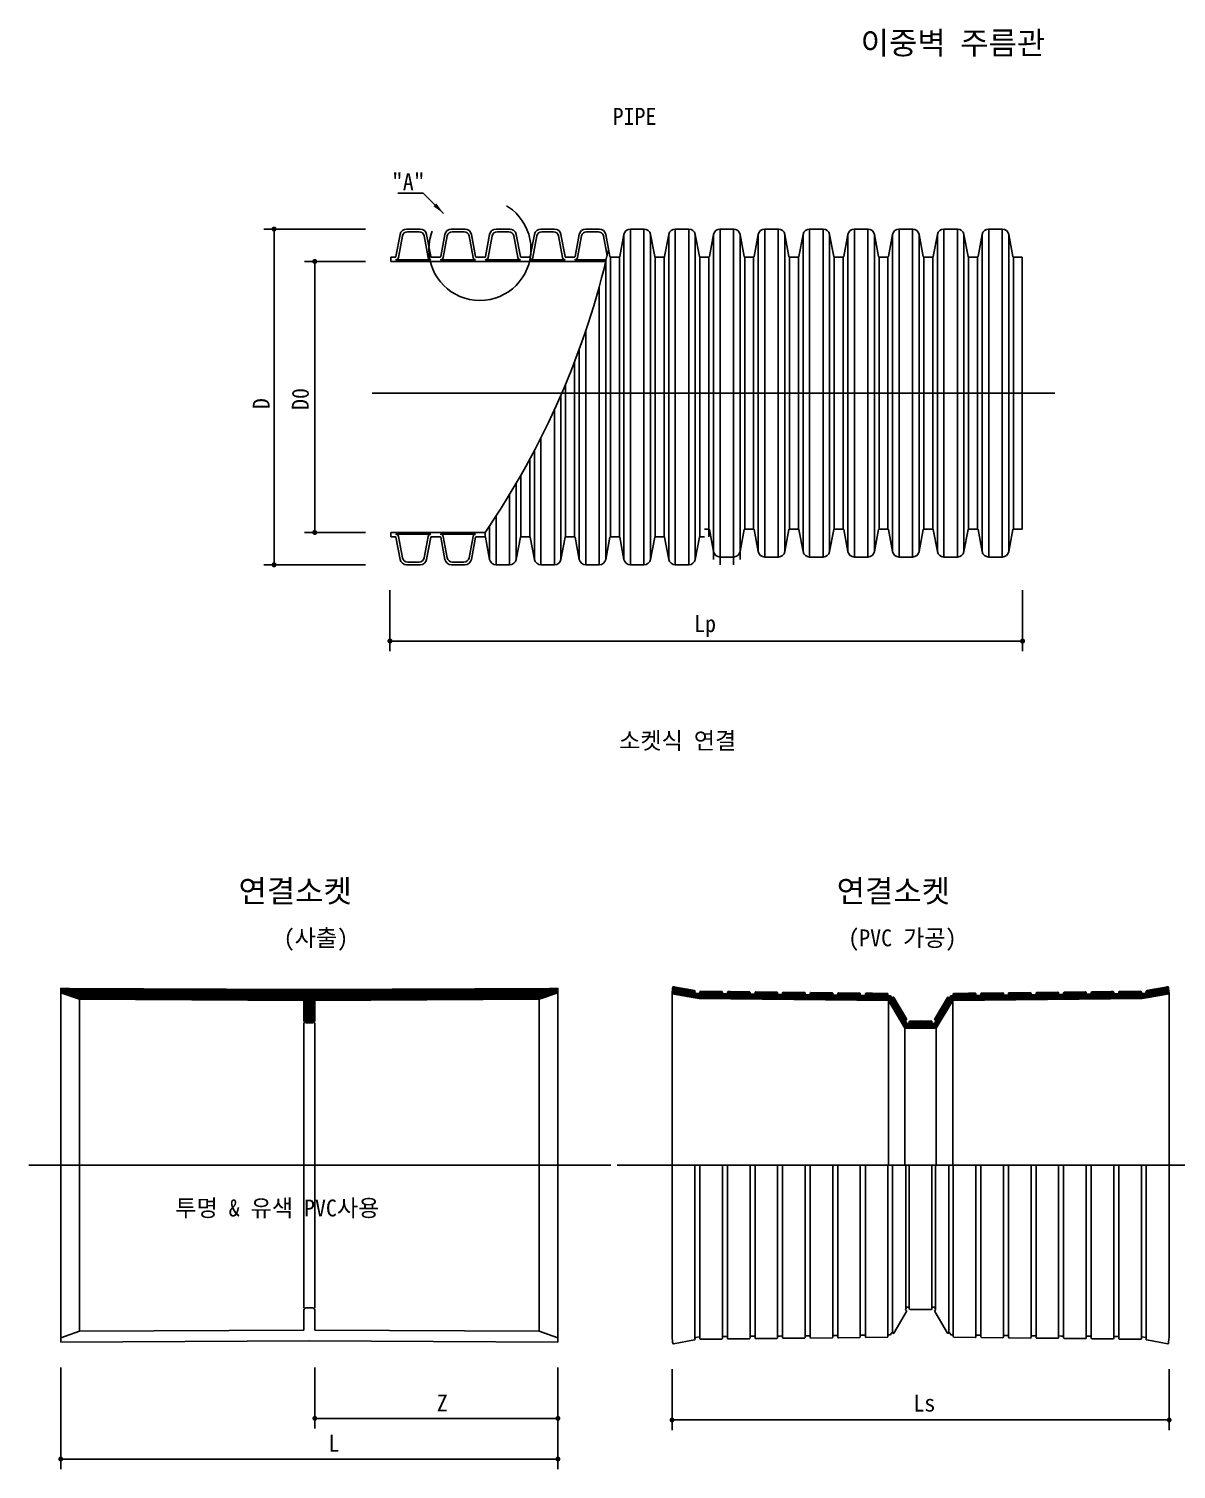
# Model space of a CAD drawing. Header units: inches. Extents: x 14 to 835, y 6 to 110.
# Drawn here: x 523.1 to 563.8, y 56.7 to 107.7 of the extents above; entities that cross this region are included whole.
import ezdxf
from ezdxf.enums import TextEntityAlignment as Align

# ---------------------------------------------------------------- set-up
doc = ezdxf.new("R2010")
doc.units = ezdxf.units.IN
doc.header["$MEASUREMENT"] = 0
doc.linetypes.add('CENTER', pattern=[50.8, 31.75, -6.35, 6.35, -6.35])
doc.linetypes.add('HIDDEN', pattern=[9.525, 6.35, -3.175])
for name, color, linetype in [('ARHT', 8, 'Continuous'), ('COCN', 1, 'Continuous'), ('CODN', 1, 'Continuous'), ('COMM', 7, 'Continuous'), ('TEXT', 3, 'Continuous')]:
    doc.layers.add(name, color=color, linetype=linetype)
doc.styles.add('돋움', font='DotumChe.TTF')

# ---------------------------------------------------------------- blocks, each defined once
blk = doc.blocks.new('*X16')
at = {"color": 0, "linetype": 'Continuous'}
for p, q in [((517.19, 643.2), (524.86, 643.2)), ((517.22, 643.4), (524.56, 643.4)), ((517.25, 643.6), (524.58, 643.6)), ((517.28, 643.8), (524.55, 643.8)), ((517.31, 644), (523.54, 644)), ((517.33, 644.2), (522.14, 644.2)), ((517.36, 644.4), (520.74, 644.4)), ((517.39, 644.6), (519.34, 644.6)), ((517.47, 644.8), (517.93, 644.8)), ((517.71, 643), (542.32, 643)), ((519.11, 642.8), (560.12, 642.8)), ((520.51, 642.6), (586.68, 642.6)), ((521.91, 642.4), (587.52, 642.4)), ((523.31, 642.2), (587.67, 642.2)), ((524.75, 642), (587.85, 642)), ((526.12, 643.2), (533.39, 643.2)), ((526.13, 643.4), (533.39, 643.4)), ((526.17, 643.6), (533.28, 643.6)), ((534.19, 641.8), (588.72, 641.8)), ((535, 643.2), (542.26, 643.2)), ((535.01, 643.4), (542.25, 643.4)), ((535.16, 643.6), (535.85, 643.6)), ((543.83, 643), (551.14, 643)), ((543.87, 643.2), (551.13, 643.2)), ((543.89, 643.4), (551.08, 643.4)), ((552.74, 643.2), (560, 643.2)), ((552.74, 643), (560, 643)), ((552.81, 643.4), (558.77, 643.4)), ((557.11, 641.6), (588.87, 641.6)), ((561.51, 642.8), (568.9, 642.8)), ((561.61, 643), (568.87, 643)), ((561.62, 643.2), (568.85, 643.2)), ((570.46, 642.8), (577.74, 642.8)), ((570.48, 643), (577.74, 643)), ((570.52, 643.2), (577.66, 643.2)), ((579.35, 642.8), (586.61, 642.8)), ((579.36, 643), (586.61, 643)), ((579.47, 643.2), (581.69, 643.2)), ((580.03, 641.4), (589.02, 641.4)), ((588.03, 642), (588.57, 642)), ((605.24, 641.4), (614.22, 641.4)), ((605.39, 641.6), (637.14, 641.6)), ((605.53, 641.8), (660.06, 641.8)), ((605.68, 642), (606.22, 642)), ((606.41, 642), (669.51, 642)), ((606.58, 642.2), (670.94, 642.2)), ((606.73, 642.4), (672.35, 642.4)), ((607.57, 642.6), (673.75, 642.6)), ((607.64, 642.8), (614.9, 642.8)), ((607.65, 643), (614.9, 643)), ((612.57, 643.2), (614.78, 643.2)), ((616.51, 643), (623.77, 643)), ((616.51, 642.8), (623.8, 642.8)), ((616.6, 643.2), (623.74, 643.2)), ((625.35, 642.8), (632.74, 642.8)), ((625.38, 643), (632.64, 643)), ((625.4, 643.2), (632.64, 643.2)), ((634.13, 642.8), (675.15, 642.8)), ((634.25, 643.2), (641.51, 643.2)), ((634.25, 643), (641.52, 643)), ((635.48, 643.4), (641.44, 643.4)), ((643.11, 643), (650.43, 643)), ((643.12, 643.2), (650.38, 643.2)), ((643.17, 643.4), (650.37, 643.4)), ((651.94, 643), (676.55, 643)), ((651.99, 643.2), (659.25, 643.2)), ((652, 643.4), (659.25, 643.4)), ((658.4, 643.6), (659.09, 643.6)), ((660.86, 643.4), (668.12, 643.4)), ((660.86, 643.2), (668.14, 643.2)), ((660.97, 643.6), (668.08, 643.6)), ((669.39, 643.2), (677.06, 643.2)), ((669.67, 643.6), (677.01, 643.6)), ((669.7, 643.4), (677.03, 643.4)), ((669.71, 643.8), (676.98, 643.8)), ((670.71, 644), (676.95, 644)), ((672.12, 644.2), (676.92, 644.2)), ((673.52, 644.4), (676.89, 644.4)), ((674.92, 644.6), (676.86, 644.6)), ((676.32, 644.8), (676.78, 644.8)), ((586.91, 641.2), (589.16, 641.2)), ((587.05, 641), (589.31, 641)), ((587.2, 640.8), (589.46, 640.8)), ((587.35, 640.6), (589.61, 640.6)), ((587.5, 640.4), (589.76, 640.4)), ((587.65, 640.2), (589.91, 640.2)), ((587.8, 640), (590.05, 640)), ((587.94, 639.8), (590.2, 639.8)), ((588.09, 639.6), (590.35, 639.6)), ((588.24, 639.4), (590.5, 639.4)), ((588.39, 639.2), (590.65, 639.2)), ((588.54, 639), (590.79, 639)), ((588.68, 638.8), (590.94, 638.8)), ((588.83, 638.6), (591.09, 638.6)), ((588.98, 638.4), (591.24, 638.4)), ((589.13, 638.2), (591.39, 638.2)), ((589.28, 638), (591.53, 638)), ((589.42, 637.8), (591.68, 637.8)), ((602.57, 637.8), (604.83, 637.8)), ((602.72, 638), (604.98, 638)), ((602.87, 638.2), (605.13, 638.2)), ((603.02, 638.4), (605.27, 638.4)), ((603.16, 638.6), (605.42, 638.6)), ((603.31, 638.8), (605.57, 638.8)), ((603.46, 639), (605.72, 639)), ((603.61, 639.2), (605.87, 639.2)), ((603.76, 639.4), (606.01, 639.4)), ((603.9, 639.6), (606.16, 639.6)), ((604.05, 639.8), (606.31, 639.8)), ((604.2, 640), (606.46, 640)), ((604.35, 640.2), (606.61, 640.2)), ((604.5, 640.4), (606.76, 640.4)), ((604.65, 640.6), (606.9, 640.6)), ((604.79, 640.8), (607.05, 640.8)), ((604.94, 641), (607.2, 641)), ((605.09, 641.2), (607.35, 641.2)), ((589.57, 637.6), (591.83, 637.6)), ((589.72, 637.4), (591.98, 637.4)), ((589.87, 637.2), (592.13, 637.2)), ((590.02, 637), (592.28, 637)), ((590.17, 636.8), (592.42, 636.8)), ((590.31, 636.6), (592.57, 636.6)), ((590.46, 636.4), (592.61, 636.4)), ((590.61, 636.2), (592.4, 636.2)), ((590.76, 636), (592.3, 636)), ((590.91, 635.8), (592.41, 635.8)), ((591.05, 635.6), (592.56, 635.6)), ((591.2, 635.4), (603.05, 635.4)), ((591.35, 635.2), (602.9, 635.2)), ((591.5, 635), (602.76, 635)), ((591.65, 634.8), (602.61, 634.8)), ((591.79, 634.6), (602.46, 634.6)), ((591.94, 634.4), (602.31, 634.4)), ((593.5, 635.8), (600.75, 635.8)), ((593.5, 635.6), (600.76, 635.6)), ((593.6, 636), (600.65, 636)), ((601.65, 636.4), (603.79, 636.4)), ((601.68, 636.6), (603.94, 636.6)), ((601.69, 635.6), (603.2, 635.6)), ((601.83, 636.8), (604.09, 636.8)), ((601.84, 635.8), (603.35, 635.8)), ((601.86, 636.2), (603.64, 636.2)), ((601.96, 636), (603.5, 636)), ((601.98, 637), (604.24, 637)), ((602.13, 637.2), (604.39, 637.2)), ((602.28, 637.4), (604.53, 637.4)), ((602.42, 637.6), (604.68, 637.6))]:
    blk.add_line(p, q, dxfattribs=at)

msp = doc.modelspace()

# ---------------------------------------------------------------- hatches: boundary and pattern name
at = {"layer": 'ARHT', "linetype": 'Continuous'}
h = msp.add_hatch(dxfattribs=at)
h.set_pattern_fill('ANSI31', color=256, scale=0.270261, angle=315, style=0)
h.set_pattern_definition([(0, (353.22921, 64.983775), (9e-18, 0.033782672), [])])
edge = h.paths.add_edge_path()
edge.add_arc((533.165, 72.603), 0.0811, 270, 360)
edge.add_line((533.246, 72.603), (533.246, 73.308))
edge.add_line((533.246, 73.308), (541.192, 73.35))
edge.add_line((541.192, 73.35), (541.859, 73.585))
edge.add_line((541.859, 73.585), (541.859, 73.735))
edge.add_line((541.859, 73.735), (533.051, 73.693))
edge.add_line((533.051, 73.693), (524.244, 73.735))
edge.add_line((524.244, 73.735), (524.244, 73.585))
edge.add_line((524.244, 73.585), (524.91, 73.35))
edge.add_line((524.91, 73.35), (532.856, 73.308))
edge.add_line((532.856, 73.308), (532.856, 72.603))
edge.add_arc((532.937, 72.603), 0.0811, 180, 270)
edge.add_line((532.937, 72.522), (533.165, 72.522))

# ---------------------------------------------------------------- linework, layer by layer
for p, q in [((544.43, 100.646), (544.43, 88.749)), ((544.907, 100.646), (544.907, 88.749)), ((546.017, 100.646), (546.017, 88.749)), ((546.493, 100.646), (546.493, 88.749)), ((547.603, 100.646), (547.603, 88.749)), ((548.08, 100.646), (548.08, 88.749)), ((549.189, 100.646), (549.189, 89.023)), ((549.666, 100.646), (549.666, 89.023)), ((550.776, 100.646), (550.776, 89.023)), ((551.252, 100.646), (551.252, 89.023)), ((552.362, 100.646), (552.362, 89.023)), ((552.839, 100.646), (552.839, 89.023)), ((553.948, 100.646), (553.948, 89.023)), ((554.425, 100.646), (554.425, 89.023)), ((555.534, 100.646), (555.534, 89.023)), ((556.011, 100.646), (556.011, 89.023)), ((557.121, 100.646), (557.121, 89.023)), ((557.597, 100.646), (557.597, 89.023)), ((543.321, 98.604), (543.321, 88.749)), ((542.844, 97.045), (542.844, 88.749)), ((541.735, 94.241), (541.735, 88.749)), ((541.258, 93.249), (541.258, 88.749)), ((540.148, 91.247), (540.148, 88.749)), ((539.672, 90.489), (539.672, 88.749))]:
    msp.add_line(p, q, dxfattribs=at)
at = {"layer": 'COCN', "linetype": 'CENTER', "ltscale": 10}
for p, q in [((559.466, 94.835), (535.273, 94.835)), ((543.737, 67.469), (523.113, 67.469)), ((564.583, 67.469), (543.959, 67.469))]:
    msp.add_line(p, q, dxfattribs=at)
at = {"layer": 'COCN', "linetype": 'HIDDEN'}
msp.add_circle((539.093, 99.926), 1.811, dxfattribs=at)
at = {"layer": 'CODN', "linetype": 'Continuous'}
for p, q in [((537.087, 101.914), (536.189, 101.914)), ((537.807, 101.2), (537.087, 101.914)), ((535.043, 100.646), (531.44, 100.646)), ((531.8, 94.698), (531.8, 100.646)), ((535.043, 99.5), (532.881, 99.5)), ((533.242, 89.895), (533.242, 99.455)), ((531.8, 94.698), (531.8, 88.749)), ((535.043, 89.895), (532.881, 89.895)), ((535.944, 89.895), (535.944, 89.74)), ((535.043, 88.749), (531.44, 88.749)), ((535.908, 87.848), (535.908, 85.686)), ((558.32, 87.848), (558.32, 85.686)), ((535.908, 86.046), (558.32, 86.046)), ((524.244, 56.698), (524.244, 60.302)), ((533.246, 58.14), (533.246, 60.302)), ((541.859, 56.698), (541.859, 60.302)), ((545.9, 60.244), (545.9, 58.081)), ((563.515, 60.244), (563.515, 58.081)), ((541.859, 58.5), (533.246, 58.5)), ((545.9, 58.442), (563.515, 58.442)), ((541.859, 57.059), (524.244, 57.059))]:
    msp.add_line(p, q, dxfattribs=at)
for points, const_width in [([(531.755, 100.646, 1), (531.845, 100.646, 1)], 0.0901), ([(533.197, 99.5, 1), (533.287, 99.5, 1)], 0.0901), ([(533.197, 89.895, 1), (533.287, 89.895, 1)], 0.0901), ([(531.755, 88.749, 1), (531.845, 88.749, 1)], 0.0901), ([(535.863, 86.046, 1), (535.954, 86.046, 1)], 0.0901), ([(558.275, 86.046, 1), (558.365, 86.046, 1)], 0.0901), ([(533.203, 58.5, 1), (533.29, 58.5, 1)], 0.0864), ([(541.815, 58.5, 1), (541.902, 58.5, 1)], 0.0864), ([(545.857, 58.442, 1), (545.943, 58.442, 1)], 0.0864), ([(563.472, 58.442, 1), (563.558, 58.442, 1)], 0.0864), ([(524.2, 57.059, 1), (524.287, 57.059, 1)], 0.0864), ([(541.815, 57.059, 1), (541.902, 57.059, 1)], 0.0864)]:
    msp.add_lwpolyline(points, format="xyb", close=True, dxfattribs=dict(at, const_width=const_width))
msp.add_solid([(537.55, 101.556), (537.449, 101.453), (537.807, 101.2)], dxfattribs=at)
at = {"layer": 'COMM', "linetype": 'Continuous'}
for p, q in [((544.199, 100.454), (544.199, 88.941)), ((545.139, 100.454), (545.139, 88.941)), ((545.785, 100.454), (545.785, 88.941)), ((546.725, 100.454), (546.725, 88.941)), ((547.372, 100.454), (547.372, 88.941)), ((548.311, 100.454), (548.311, 88.941)), ((548.958, 100.454), (548.958, 89.215)), ((549.897, 100.454), (549.897, 89.215)), ((550.544, 100.454), (550.544, 89.215)), ((551.484, 100.454), (551.484, 89.215)), ((552.13, 100.454), (552.13, 89.215)), ((553.07, 100.454), (553.07, 89.215)), ((553.717, 100.454), (553.717, 89.215)), ((554.656, 100.454), (554.656, 89.215)), ((555.303, 100.454), (555.303, 89.215)), ((556.243, 100.454), (556.243, 89.215)), ((556.889, 100.454), (556.889, 89.215)), ((557.829, 100.454), (557.829, 89.215)), ((535.944, 99.655), (535.944, 99.5)), ((543.718, 99.655), (543.718, 89.74)), ((543.718, 99.655), (543.718, 89.74)), ((544.034, 99.655), (544.034, 89.74)), ((545.304, 99.655), (545.304, 89.74)), ((545.62, 99.655), (545.62, 89.74)), ((546.89, 99.655), (546.89, 89.74)), ((547.206, 99.655), (547.206, 89.74)), ((548.476, 99.655), (548.476, 90.014)), ((548.793, 99.655), (548.793, 90.014)), ((550.063, 99.655), (550.063, 90.014)), ((550.379, 99.655), (550.379, 90.014)), ((551.649, 99.655), (551.649, 90.014)), ((551.965, 99.655), (551.965, 90.014)), ((553.235, 99.655), (553.235, 90.014)), ((553.551, 99.655), (553.551, 90.014)), ((554.822, 99.655), (554.822, 90.014)), ((555.138, 99.655), (555.138, 90.014)), ((556.408, 99.655), (556.408, 90.014)), ((556.724, 99.655), (556.724, 90.014)), ((557.994, 99.655), (557.994, 90.014)), ((558.31, 99.655), (558.31, 90.014)), ((535.944, 99.5), (537.53, 99.5)), ((537.53, 99.5), (539.117, 99.5)), ((539.117, 99.5), (540.703, 99.5)), ((540.703, 99.5), (542.289, 99.5)), ((542.289, 99.5), (543.552, 99.5)), ((543.552, 99.5), (543.552, 88.941)), ((542.613, 96.384), (542.613, 88.941)), ((542.447, 95.941), (542.447, 89.74)), ((542.131, 95.149), (542.131, 89.74)), ((541.966, 94.76), (541.966, 88.941)), ((540.861, 92.489), (540.861, 89.74)), ((541.026, 92.799), (541.026, 88.941)), ((540.545, 91.921), (540.545, 89.74)), ((540.38, 91.635), (540.38, 88.941)), ((535.944, 89.895), (537.53, 89.895)), ((537.53, 89.895), (539.275, 89.895)), ((539.275, 89.895), (539.275, 89.74)), ((539.44, 90.139), (539.44, 88.941)), ((545.922, 73.742), (545.9, 73.55)), ((545.9, 67.469), (545.9, 73.55)), ((545.9, 73.55), (546.714, 73.405)), ((545.925, 73.77), (545.922, 73.742)), ((546.698, 73.66), (545.95, 73.793)), ((546.713, 73.601), (546.717, 73.629)), ((546.798, 73.558), (546.732, 73.57)), ((546.865, 73.551), (546.798, 73.558)), ((546.887, 73.606), (546.887, 73.578)), ((547.665, 73.625), (546.91, 73.633)), ((547.687, 73.569), (547.687, 73.597)), ((547.775, 73.541), (547.709, 73.541)), ((547.842, 73.54), (547.775, 73.541)), ((547.864, 73.595), (547.864, 73.568)), ((548.642, 73.615), (547.887, 73.623)), ((548.664, 73.559), (548.664, 73.587)), ((548.752, 73.53), (548.686, 73.531)), ((548.819, 73.529), (548.752, 73.53)), ((548.841, 73.585), (548.841, 73.557)), ((549.619, 73.604), (548.864, 73.612)), ((549.641, 73.548), (549.641, 73.576)), ((549.729, 73.519), (549.663, 73.52)), ((549.796, 73.519), (549.729, 73.519)), ((549.819, 73.574), (549.818, 73.546)), ((550.596, 73.593), (549.841, 73.602)), ((550.618, 73.538), (550.618, 73.565)), ((550.707, 73.509), (550.64, 73.51)), ((550.773, 73.508), (550.707, 73.509)), ((550.796, 73.563), (550.796, 73.536)), ((551.573, 73.583), (550.818, 73.591)), ((551.595, 73.527), (551.595, 73.555)), ((551.773, 73.553), (551.773, 73.525)), ((552.55, 73.572), (551.795, 73.58)), ((552.572, 73.516), (552.572, 73.544)), ((552.75, 73.542), (552.75, 73.514)), ((553.527, 73.561), (552.772, 73.57)), ((553.549, 73.506), (553.549, 73.533)), ((555.866, 73.533), (555.866, 73.506)), ((556.643, 73.57), (555.888, 73.561)), ((556.666, 73.514), (556.665, 73.542)), ((556.843, 73.544), (556.843, 73.516)), ((557.62, 73.58), (556.865, 73.572)), ((557.643, 73.525), (557.642, 73.553)), ((557.82, 73.555), (557.82, 73.527)), ((558.597, 73.591), (557.842, 73.583)), ((558.62, 73.536), (558.62, 73.563)), ((558.709, 73.509), (558.642, 73.508)), ((558.775, 73.51), (558.709, 73.509)), ((558.797, 73.565), (558.797, 73.538)), ((559.574, 73.602), (558.819, 73.593)), ((559.597, 73.546), (559.597, 73.574)), ((559.686, 73.519), (559.619, 73.519)), ((559.753, 73.52), (559.686, 73.519)), ((559.774, 73.576), (559.775, 73.548)), ((560.551, 73.612), (559.796, 73.604)), ((560.574, 73.557), (560.574, 73.585)), ((560.663, 73.53), (560.596, 73.529)), ((560.73, 73.531), (560.663, 73.53)), ((560.751, 73.587), (560.752, 73.559)), ((561.529, 73.623), (560.773, 73.615)), ((561.551, 73.568), (561.551, 73.595)), ((561.64, 73.541), (561.574, 73.54)), ((561.707, 73.541), (561.64, 73.541)), ((561.729, 73.597), (561.729, 73.569)), ((562.506, 73.633), (561.751, 73.625)), ((562.528, 73.578), (562.528, 73.606)), ((562.617, 73.558), (562.551, 73.551)), ((562.683, 73.57), (562.617, 73.558)), ((562.699, 73.629), (562.702, 73.601)), ((562.702, 73.405), (563.515, 73.55)), ((563.465, 73.793), (562.718, 73.66)), ((563.493, 73.742), (563.49, 73.77)), ((563.515, 73.55), (563.493, 73.742)), ((563.515, 67.469), (563.515, 73.55)), ((546.714, 73.405), (546.857, 73.384)), ((546.857, 73.384), (553.57, 73.311)), ((551.684, 73.498), (551.617, 73.499)), ((551.75, 73.497), (551.684, 73.498)), ((552.661, 73.487), (552.594, 73.488)), ((552.727, 73.487), (552.661, 73.487)), ((553.57, 73.311), (553.57, 67.469)), ((553.57, 73.311), (554.153, 72.328)), ((553.638, 73.477), (553.571, 73.478)), ((553.678, 73.41), (553.638, 73.477)), ((553.726, 73.421), (553.709, 73.404)), ((554.207, 72.656), (553.757, 73.415)), ((555.658, 73.415), (555.208, 72.656)), ((555.263, 72.328), (555.845, 73.311)), ((555.707, 73.404), (555.689, 73.421)), ((555.777, 73.477), (555.738, 73.41)), ((555.844, 73.478), (555.777, 73.477)), ((555.845, 73.311), (562.558, 73.384)), ((555.845, 73.311), (555.845, 67.469)), ((556.755, 73.487), (556.688, 73.487)), ((556.821, 73.488), (556.755, 73.487)), ((557.732, 73.498), (557.665, 73.497)), ((557.798, 73.499), (557.732, 73.498)), ((562.558, 73.384), (562.702, 73.405)), ((554.219, 72.495), (554.18, 72.562)), ((554.184, 72.601), (554.202, 72.618)), ((554.286, 72.496), (554.219, 72.495)), ((554.308, 72.551), (554.308, 72.524)), ((554.708, 72.582), (554.33, 72.579)), ((555.085, 72.579), (554.708, 72.582)), ((555.107, 72.524), (555.107, 72.551)), ((555.196, 72.495), (555.129, 72.496)), ((555.236, 72.562), (555.196, 72.495)), ((555.213, 72.618), (555.231, 72.601)), ((554.153, 72.328), (554.708, 72.332)), ((554.153, 72.328), (554.153, 67.469)), ((554.707, 72.332), (555.263, 72.328)), ((555.263, 72.328), (555.263, 67.469)), ((545.9, 61.388), (545.9, 67.469)), ((546.713, 61.337), (546.713, 67.469)), ((546.887, 61.359), (546.887, 67.469)), ((547.687, 61.366), (547.687, 67.469)), ((547.864, 61.37), (547.864, 67.469)), ((548.664, 61.377), (548.664, 67.469)), ((548.841, 61.381), (548.841, 67.469)), ((549.641, 61.388), (549.641, 67.469)), ((549.818, 61.391), (549.818, 67.469)), ((550.618, 61.398), (550.618, 67.469)), ((550.796, 61.402), (550.796, 67.469)), ((551.595, 61.409), (551.595, 67.469)), ((551.773, 61.413), (551.773, 67.469)), ((552.572, 61.42), (552.572, 67.469)), ((552.75, 61.423), (552.75, 67.469)), ((553.549, 61.432), (553.549, 67.469)), ((553.709, 61.534), (553.709, 67.469)), ((554.18, 62.376), (554.18, 67.469)), ((554.308, 62.414), (554.308, 67.442)), ((555.107, 62.414), (555.107, 67.47)), ((555.236, 62.376), (555.236, 67.469)), ((555.707, 61.534), (555.707, 67.469)), ((555.866, 61.432), (555.866, 67.469)), ((556.667, 61.423), (556.667, 67.469)), ((556.845, 61.42), (556.845, 67.469)), ((557.644, 61.413), (557.644, 67.469)), ((557.822, 61.409), (557.822, 67.469)), ((558.621, 61.402), (558.621, 67.469)), ((558.799, 61.398), (558.799, 67.469)), ((559.598, 61.391), (559.598, 67.469)), ((559.776, 61.388), (559.776, 67.469)), ((560.575, 61.381), (560.575, 67.469)), ((560.753, 61.377), (560.753, 67.469)), ((561.553, 61.37), (561.553, 67.469)), ((561.73, 61.366), (561.73, 67.469)), ((562.53, 61.359), (562.53, 67.469)), ((562.703, 61.337), (562.703, 67.469)), ((563.515, 61.388), (563.515, 67.469)), ((554.207, 62.281), (553.757, 61.523)), ((554.219, 62.442), (554.18, 62.376)), ((554.184, 62.337), (554.202, 62.32)), ((554.286, 62.442), (554.219, 62.442)), ((554.308, 62.386), (554.308, 62.414)), ((554.708, 62.356), (554.33, 62.358)), ((555.085, 62.358), (554.708, 62.356)), ((555.107, 62.414), (555.107, 62.386)), ((555.196, 62.442), (555.129, 62.442)), ((555.236, 62.376), (555.196, 62.442)), ((555.658, 61.523), (555.208, 62.281)), ((555.213, 62.32), (555.231, 62.337)), ((545.922, 61.195), (545.9, 61.388)), ((546.698, 61.278), (545.95, 61.144)), ((546.713, 61.337), (546.717, 61.309)), ((546.798, 61.38), (546.732, 61.368)), ((546.865, 61.387), (546.798, 61.38)), ((546.887, 61.332), (546.887, 61.359)), ((547.665, 61.312), (546.91, 61.304)), ((547.687, 61.368), (547.687, 61.34)), ((547.775, 61.397), (547.709, 61.396)), ((547.842, 61.398), (547.775, 61.397)), ((547.864, 61.342), (547.864, 61.37)), ((548.642, 61.323), (547.887, 61.315)), ((548.664, 61.379), (548.664, 61.351)), ((548.752, 61.408), (548.686, 61.407)), ((548.819, 61.408), (548.752, 61.408)), ((548.841, 61.353), (548.841, 61.381)), ((549.619, 61.334), (548.864, 61.326)), ((549.641, 61.39), (549.641, 61.362)), ((549.729, 61.418), (549.663, 61.418)), ((549.796, 61.419), (549.729, 61.418)), ((549.819, 61.364), (549.818, 61.391)), ((550.596, 61.344), (549.841, 61.336)), ((550.618, 61.4), (550.618, 61.372)), ((550.707, 61.429), (550.64, 61.428)), ((550.773, 61.43), (550.707, 61.429)), ((550.796, 61.374), (550.796, 61.402)), ((551.573, 61.355), (550.818, 61.347)), ((551.595, 61.411), (551.595, 61.383)), ((551.684, 61.44), (551.617, 61.439)), ((551.75, 61.44), (551.684, 61.44)), ((551.773, 61.385), (551.773, 61.413)), ((552.55, 61.366), (551.795, 61.358)), ((552.572, 61.422), (552.572, 61.394)), ((552.661, 61.45), (552.594, 61.45)), ((552.727, 61.451), (552.661, 61.45)), ((552.75, 61.396), (552.75, 61.423)), ((553.527, 61.376), (552.772, 61.368)), ((553.549, 61.432), (553.549, 61.404)), ((553.638, 61.461), (553.571, 61.46)), ((553.678, 61.528), (553.638, 61.461)), ((553.726, 61.517), (553.709, 61.534)), ((555.707, 61.534), (555.689, 61.517)), ((555.777, 61.461), (555.738, 61.528)), ((555.844, 61.46), (555.777, 61.461)), ((555.866, 61.404), (555.866, 61.432)), ((556.643, 61.368), (555.888, 61.376)), ((556.666, 61.423), (556.665, 61.396)), ((556.755, 61.45), (556.688, 61.451)), ((556.821, 61.45), (556.755, 61.45)), ((556.843, 61.394), (556.843, 61.422)), ((557.62, 61.358), (556.865, 61.366)), ((557.643, 61.413), (557.642, 61.385)), ((557.732, 61.44), (557.665, 61.44)), ((557.798, 61.439), (557.732, 61.44)), ((557.82, 61.383), (557.82, 61.411)), ((558.597, 61.347), (557.842, 61.355)), ((558.62, 61.402), (558.62, 61.374)), ((558.709, 61.429), (558.642, 61.43)), ((558.775, 61.428), (558.709, 61.429)), ((558.797, 61.372), (558.797, 61.4)), ((559.574, 61.336), (558.819, 61.344)), ((559.597, 61.391), (559.597, 61.364)), ((559.686, 61.418), (559.619, 61.419)), ((559.753, 61.418), (559.686, 61.418)), ((559.774, 61.362), (559.775, 61.39)), ((560.551, 61.326), (559.796, 61.334)), ((560.574, 61.381), (560.574, 61.353)), ((560.663, 61.408), (560.596, 61.408)), ((560.73, 61.407), (560.663, 61.408)), ((560.751, 61.351), (560.752, 61.379)), ((561.529, 61.315), (560.773, 61.323)), ((561.551, 61.37), (561.551, 61.342)), ((561.64, 61.397), (561.574, 61.398)), ((561.707, 61.396), (561.64, 61.397)), ((561.729, 61.34), (561.729, 61.368)), ((562.506, 61.304), (561.751, 61.312)), ((562.528, 61.359), (562.528, 61.332)), ((562.617, 61.38), (562.551, 61.387)), ((562.683, 61.368), (562.617, 61.38)), ((562.699, 61.309), (562.702, 61.337)), ((563.465, 61.144), (562.718, 61.278)), ((563.515, 61.388), (563.493, 61.195)), ((545.925, 61.168), (545.922, 61.195)), ((563.493, 61.195), (563.49, 61.168))]:
    msp.add_line(p, q, dxfattribs=at)
at = {"layer": 'COMM'}
for p, q in [((524.244, 67.469), (524.244, 73.585)), ((541.859, 67.469), (541.859, 73.585)), ((524.91, 67.469), (524.91, 73.35)), ((541.192, 67.469), (541.192, 73.35)), ((532.856, 72.522), (532.856, 62.416)), ((533.246, 72.522), (533.246, 62.416)), ((524.244, 67.469), (524.244, 61.353)), ((524.91, 67.469), (524.91, 61.588)), ((541.192, 67.469), (541.192, 61.588)), ((541.859, 67.469), (541.859, 61.353)), ((532.856, 61.63), (532.856, 62.335)), ((532.937, 62.416), (533.165, 62.416)), ((533.246, 61.63), (533.246, 62.335)), ((524.91, 61.588), (524.244, 61.353)), ((524.244, 61.353), (524.244, 61.203)), ((524.91, 61.588), (532.856, 61.63)), ((541.192, 61.588), (533.246, 61.63)), ((541.192, 61.588), (541.859, 61.353)), ((541.859, 61.353), (541.859, 61.203)), ((524.244, 61.203), (533.051, 61.245)), ((541.859, 61.203), (533.051, 61.245))]:
    msp.add_line(p, q, dxfattribs=at)
at = {"layer": 'COMM', "linetype": 'Continuous'}
for points in [[(535.944, 99.655), (536.102, 99.655, 0.360911), (536.121, 99.67), (536.268, 100.454, -0.360911), (536.499, 100.646), (536.976, 100.646, -0.360911), (537.207, 100.454), (537.354, 99.67, 0.360911), (537.372, 99.655), (537.53, 99.655)], [(537.53, 99.655), (537.689, 99.655, 0.360911), (537.707, 99.67), (537.854, 100.454, -0.360911), (538.085, 100.646), (538.562, 100.646, -0.360911), (538.793, 100.454), (538.94, 99.67, 0.360911), (538.959, 99.655), (539.117, 99.655)], [(539.117, 99.655), (539.275, 99.655, 0.360911), (539.293, 99.67), (539.44, 100.454, -0.360911), (539.672, 100.646), (540.148, 100.646, -0.360911), (540.38, 100.454), (540.527, 99.67, 0.360911), (540.545, 99.655), (540.703, 99.655)], [(540.703, 99.655), (540.861, 99.655, 0.360911), (540.879, 99.67), (541.026, 100.454, -0.360911), (541.258, 100.646), (541.735, 100.646, -0.360911), (541.966, 100.454), (542.113, 99.67, 0.360911), (542.131, 99.655), (542.289, 99.655)], [(542.289, 99.655), (542.447, 99.655, 0.360911), (542.466, 99.67), (542.613, 100.454, -0.360911), (542.844, 100.646), (543.321, 100.646, -0.360911), (543.552, 100.454), (543.699, 99.67, 0.360911), (543.718, 99.655), (543.876, 99.655)], [(543.876, 99.655), (544.034, 99.655, 0.360911), (544.052, 99.67), (544.199, 100.454, -0.360911), (544.43, 100.646), (544.907, 100.646, -0.360911), (545.139, 100.454), (545.286, 99.67, 0.360911), (545.304, 99.655), (545.462, 99.655)], [(545.462, 99.655), (545.62, 99.655, 0.360911), (545.638, 99.67), (545.785, 100.454, -0.360911), (546.017, 100.646), (546.493, 100.646, -0.360911), (546.725, 100.454), (546.872, 99.67, 0.360911), (546.89, 99.655), (547.048, 99.655)], [(547.048, 99.655), (547.206, 99.655, 0.360911), (547.225, 99.67), (547.372, 100.454, -0.360911), (547.603, 100.646), (548.08, 100.646, -0.360911), (548.311, 100.454), (548.458, 99.67, 0.360911), (548.476, 99.655), (548.634, 99.655)], [(548.634, 99.655), (548.793, 99.655, 0.360911), (548.811, 99.67), (548.958, 100.454, -0.360911), (549.189, 100.646), (549.666, 100.646, -0.360911), (549.897, 100.454), (550.044, 99.67, 0.360911), (550.063, 99.655), (550.221, 99.655)], [(550.221, 99.655), (550.379, 99.655, 0.360911), (550.397, 99.67), (550.544, 100.454, -0.360911), (550.776, 100.646), (551.252, 100.646, -0.360911), (551.484, 100.454), (551.631, 99.67, 0.360911), (551.649, 99.655), (551.807, 99.655)], [(551.807, 99.655), (551.965, 99.655, 0.360911), (551.983, 99.67), (552.13, 100.454, -0.360911), (552.362, 100.646), (552.839, 100.646, -0.360911), (553.07, 100.454), (553.217, 99.67, 0.360911), (553.235, 99.655), (553.393, 99.655)], [(553.393, 99.655), (553.551, 99.655, 0.360911), (553.57, 99.67), (553.717, 100.454, -0.360911), (553.948, 100.646), (554.425, 100.646, -0.360911), (554.656, 100.454), (554.803, 99.67, 0.360911), (554.822, 99.655), (554.98, 99.655)], [(554.98, 99.655), (555.138, 99.655, 0.360911), (555.156, 99.67), (555.303, 100.454, -0.360911), (555.534, 100.646), (556.011, 100.646, -0.360911), (556.243, 100.454), (556.39, 99.67, 0.360911), (556.408, 99.655), (556.566, 99.655)], [(556.566, 99.655), (556.724, 99.655, 0.360911), (556.742, 99.67), (556.889, 100.454, -0.360911), (557.121, 100.646), (557.597, 100.646, -0.360911), (557.829, 100.454), (557.976, 99.67, 0.360911), (557.994, 99.655), (558.152, 99.655)], [(543.552, 99.562), (542.463, 99.562, 0.360911), (542.554, 99.638), (542.697, 100.402, -0.360911), (542.88, 100.553), (543.285, 100.553, -0.360911), (543.468, 100.402), (543.599, 99.699, 0.360911)], [(539.275, 89.895, 0.095189), (543.651, 99.925, -2.382282)], [(547.048, 90.014), (547.206, 90.014, -0.360911), (547.225, 89.999), (547.372, 89.215, 0.360911), (547.603, 89.023), (548.08, 89.023, 0.360911), (548.311, 89.215), (548.458, 89.999, -0.360911), (548.476, 90.014), (548.634, 90.014)], [(548.634, 90.014), (548.793, 90.014, -0.360911), (548.811, 89.999), (548.958, 89.215, 0.360911), (549.189, 89.023), (549.666, 89.023, 0.360911), (549.897, 89.215), (550.044, 89.999, -0.360911), (550.063, 90.014), (550.221, 90.014)], [(550.221, 90.014), (550.379, 90.014, -0.360911), (550.397, 89.999), (550.544, 89.215, 0.360911), (550.776, 89.023), (551.252, 89.023, 0.360911), (551.484, 89.215), (551.631, 89.999, -0.360911), (551.649, 90.014), (551.807, 90.014)], [(551.807, 90.014), (551.965, 90.014, -0.360911), (551.983, 89.999), (552.13, 89.215, 0.360911), (552.362, 89.023), (552.839, 89.023, 0.360911), (553.07, 89.215), (553.217, 89.999, -0.360911), (553.235, 90.014), (553.393, 90.014)], [(553.393, 90.014), (553.551, 90.014, -0.360911), (553.57, 89.999), (553.717, 89.215, 0.360911), (553.948, 89.023), (554.425, 89.023, 0.360911), (554.656, 89.215), (554.803, 89.999, -0.360911), (554.822, 90.014), (554.98, 90.014)], [(554.98, 90.014), (555.138, 90.014, -0.360911), (555.156, 89.999), (555.303, 89.215, 0.360911), (555.534, 89.023), (556.011, 89.023, 0.360911), (556.243, 89.215), (556.39, 89.999, -0.360911), (556.408, 90.014), (556.566, 90.014)], [(556.566, 90.014), (556.724, 90.014, -0.360911), (556.742, 89.999), (556.889, 89.215, 0.360911), (557.121, 89.023), (557.597, 89.023, 0.360911), (557.829, 89.215), (557.976, 89.999, -0.360911), (557.994, 90.014), (558.152, 90.014)], [(535.944, 89.74), (536.102, 89.74, -0.360911), (536.121, 89.725), (536.268, 88.941, 0.360911), (536.499, 88.749), (536.976, 88.749, 0.360911), (537.207, 88.941), (537.354, 89.725, -0.360911), (537.372, 89.74), (537.53, 89.74)], [(537.53, 89.74), (537.689, 89.74, -0.360911), (537.707, 89.725), (537.854, 88.941, 0.360911), (538.085, 88.749), (538.562, 88.749, 0.360911), (538.793, 88.941), (538.94, 89.725, -0.360911), (538.959, 89.74), (539.117, 89.74)], [(539.117, 89.74), (539.275, 89.74, -0.360911), (539.293, 89.725), (539.44, 88.941, 0.360911), (539.672, 88.749), (540.148, 88.749, 0.360911), (540.38, 88.941), (540.527, 89.725, -0.360911), (540.545, 89.74), (540.703, 89.74)], [(540.703, 89.74), (540.861, 89.74, -0.360911), (540.879, 89.725), (541.026, 88.941, 0.360911), (541.258, 88.749), (541.735, 88.749, 0.360911), (541.966, 88.941), (542.113, 89.725, -0.360911), (542.131, 89.74), (542.289, 89.74)], [(542.289, 89.74), (542.447, 89.74, -0.360911), (542.466, 89.725), (542.613, 88.941, 0.360911), (542.844, 88.749), (543.321, 88.749, 0.360911), (543.552, 88.941), (543.699, 89.725, -0.360911), (543.718, 89.74), (543.876, 89.74)], [(543.876, 89.74), (544.034, 89.74, -0.360911), (544.052, 89.725), (544.199, 88.941, 0.360911), (544.43, 88.749), (544.907, 88.749, 0.360911), (545.139, 88.941), (545.286, 89.725, -0.360911), (545.304, 89.74), (545.462, 89.74)], [(545.462, 89.74), (545.62, 89.74, -0.360911), (545.638, 89.725), (545.785, 88.941, 0.360911), (546.017, 88.749), (546.493, 88.749, 0.360911), (546.725, 88.941), (546.872, 89.725, -0.360911), (546.89, 89.74), (547.048, 89.74)]]:
    msp.add_lwpolyline(points, format="xyb", dxfattribs=at)
for points in [[(537.357, 99.562), (536.118, 99.562, 0.360911), (536.209, 99.638), (536.352, 100.402, -0.360911), (536.535, 100.553), (536.94, 100.553, -0.360911), (537.122, 100.402), (537.266, 99.638, 0.360911)], [(538.943, 99.562), (537.704, 99.562, 0.360911), (537.795, 99.638), (537.939, 100.402, -0.360911), (538.121, 100.553), (538.526, 100.553, -0.360911), (538.709, 100.402), (538.852, 99.638, 0.360911)], [(540.53, 99.562), (539.29, 99.562, 0.360911), (539.382, 99.638), (539.525, 100.402, -0.360911), (539.708, 100.553), (540.112, 100.553, -0.360911), (540.295, 100.402), (540.438, 99.638, 0.360911)], [(542.116, 99.562), (540.877, 99.562, 0.360911), (540.968, 99.638), (541.111, 100.402, -0.360911), (541.294, 100.553), (541.699, 100.553, -0.360911), (541.881, 100.402), (542.024, 99.638, 0.360911)], [(537.357, 89.833), (536.118, 89.833, -0.360911), (536.209, 89.757), (536.352, 88.993, 0.360911), (536.535, 88.842), (536.94, 88.842, 0.360911), (537.122, 88.993), (537.266, 89.757, -0.360911)], [(538.943, 89.833), (537.704, 89.833, -0.360911), (537.795, 89.757), (537.939, 88.993, 0.360911), (538.121, 88.842), (538.526, 88.842, 0.360911), (538.709, 88.993), (538.852, 89.757, -0.360911)]]:
    msp.add_lwpolyline(points, format="xyb", close=True, dxfattribs=at)
for points in [[(558.152, 99.655), (558.31, 99.655)], [(558.152, 90.014), (558.31, 90.014)]]:
    msp.add_lwpolyline(points, dxfattribs=at)
at = {"layer": 'COMM'}
msp.add_lwpolyline([(533.165, 72.522, 0.414214), (533.246, 72.603), (533.246, 73.308), (541.192, 73.35), (541.859, 73.585), (541.859, 73.735), (533.051, 73.693), (524.244, 73.735), (524.244, 73.585), (524.91, 73.35), (532.856, 73.308), (532.856, 72.603, 0.414214), (532.937, 72.522)], format="xyb", close=True, dxfattribs=at)
for centre, start, end in [((532.937, 62.335), 90, 180), ((533.165, 62.335), 0, 90)]:
    msp.add_arc(centre, 0.0811, start, end, dxfattribs=at)
at = {"layer": 'COMM', "linetype": 'Continuous'}
for centre, start_param, end_param in [((545.947, 73.766), -0.141768, 1.429028), ((546.695, 73.632), 4.570621, 6.141417), ((546.735, 73.597), 1.429028, 2.999824), ((546.865, 73.578), 3.132866, 4.703662), ((546.909, 73.606), -0.008727, 1.56207), ((547.665, 73.597), 4.703662, 6.274459), ((547.709, 73.569), 1.56207, 3.132866), ((547.842, 73.568), 3.132866, 4.703662), ((547.887, 73.595), -0.008727, 1.56207), ((548.642, 73.587), 4.703662, 6.274459), ((548.686, 73.559), 1.56207, 3.132866), ((548.819, 73.557), 3.132866, 4.703662), ((548.864, 73.584), -0.008727, 1.56207), ((549.619, 73.576), 4.703662, 6.274459), ((549.663, 73.548), 1.56207, 3.132866), ((549.796, 73.546), 3.132866, 4.703662), ((549.841, 73.574), -0.008727, 1.56207), ((550.596, 73.566), 4.703662, 6.274459), ((550.64, 73.537), 1.56207, 3.132866), ((550.773, 73.536), 3.132866, 4.703662), ((550.818, 73.563), -0.008727, 1.56207), ((551.573, 73.555), 4.703662, 6.274459), ((551.617, 73.527), 1.56207, 3.132866), ((551.75, 73.525), 3.132866, 4.703662), ((551.795, 73.552), -0.008727, 1.56207), ((552.55, 73.544), 4.703662, 6.274459), ((552.594, 73.516), 1.56207, 3.132866), ((552.728, 73.514), 3.132866, 4.703662), ((552.772, 73.542), -0.008727, 1.56207), ((553.527, 73.534), 4.703662, 6.274459), ((553.571, 73.505), 1.56207, 3.132866), ((555.844, 73.505), 3.150319, 4.721116), ((555.888, 73.534), 0.008727, 1.579523), ((556.643, 73.542), -1.56207, 0.008727), ((556.688, 73.514), 1.579523, 3.150319), ((556.821, 73.516), 3.150319, 4.721116), ((556.865, 73.544), 0.008727, 1.579523), ((557.62, 73.552), -1.56207, 0.008727), ((557.665, 73.525), 1.579523, 3.150319), ((557.798, 73.527), 3.150319, 4.721116), ((557.842, 73.555), 0.008727, 1.579523), ((558.597, 73.563), -1.56207, 0.008727), ((558.642, 73.536), 1.579523, 3.150319), ((558.775, 73.537), 3.150319, 4.721116), ((558.819, 73.566), 0.008727, 1.579523), ((559.574, 73.574), -1.56207, 0.008727), ((559.619, 73.546), 1.579523, 3.150319), ((559.752, 73.548), 3.150319, 4.721116), ((559.797, 73.576), 0.008727, 1.579523), ((560.552, 73.584), -1.56207, 0.008727), ((560.596, 73.557), 1.579523, 3.150319), ((560.729, 73.559), 3.150319, 4.721116), ((560.774, 73.587), 0.008727, 1.579523), ((561.529, 73.595), -1.56207, 0.008727), ((561.573, 73.568), 1.579523, 3.150319), ((561.707, 73.569), 3.150319, 4.721116), ((561.751, 73.597), 0.008727, 1.579523), ((562.506, 73.606), -1.56207, 0.008727), ((562.55, 73.578), 1.579523, 3.150319), ((562.68, 73.597), 3.283361, 4.854157), ((562.721, 73.632), 0.141768, 1.712565), ((563.468, 73.766), -1.429028, 0.141768), ((553.695, 73.426), 2.208276, 3.779072), ((553.74, 73.398), -0.933317, 0.63748), ((555.676, 73.398), -0.63748, 0.933317), ((555.72, 73.426), 2.504113, 4.074909), ((554.198, 72.579), 0.63748, 2.208276), ((554.189, 72.64), 3.779072, 5.349869), ((554.286, 72.523), 3.146693, 4.717489), ((554.33, 72.551), 0.0051, 1.575896), ((555.085, 72.551), 4.707289, 6.278085), ((555.129, 72.523), 1.565696, 3.136492), ((555.226, 72.64), 0.933317, 2.504113), ((555.218, 72.579), 4.074909, 5.645706), ((554.198, 62.359), 0.933317, 2.504113), ((554.189, 62.298), 4.074909, 5.645706), ((554.286, 62.414), 4.707289, 6.278085), ((554.33, 62.386), 1.565696, 3.136492), ((555.085, 62.386), 3.146693, 4.717489), ((555.129, 62.414), 0.0051, 1.575896), ((555.226, 62.298), 0.63748, 2.208276), ((555.218, 62.359), 3.779072, 5.349869), ((546.695, 61.305), 3.283361, 4.854157), ((546.735, 61.341), 0.141768, 1.712565), ((546.865, 61.359), -1.56207, 0.008727), ((546.909, 61.332), 1.579523, 3.150319), ((547.665, 61.34), 3.150319, 4.721116), ((547.709, 61.368), 0.008727, 1.579523), ((547.842, 61.37), -1.56207, 0.008727), ((547.887, 61.343), 1.579523, 3.150319), ((548.642, 61.351), 3.150319, 4.721116), ((548.686, 61.379), 0.008727, 1.579523), ((548.819, 61.381), -1.56207, 0.008727), ((548.864, 61.353), 1.579523, 3.150319), ((549.619, 61.362), 3.150319, 4.721116), ((549.663, 61.39), 0.008727, 1.579523), ((549.796, 61.391), -1.56207, 0.008727), ((549.841, 61.364), 1.579523, 3.150319), ((550.596, 61.372), 3.150319, 4.721116), ((550.64, 61.4), 0.008727, 1.579523), ((550.773, 61.402), -1.56207, 0.008727), ((550.818, 61.375), 1.579523, 3.150319), ((551.573, 61.383), 3.150319, 4.721116), ((551.617, 61.411), 0.008727, 1.579523), ((551.75, 61.413), -1.56207, 0.008727), ((551.795, 61.385), 1.579523, 3.150319), ((552.55, 61.394), 3.150319, 4.721116), ((552.594, 61.422), 0.008727, 1.579523), ((552.728, 61.423), -1.56207, 0.008727), ((552.772, 61.396), 1.579523, 3.150319), ((553.527, 61.404), 3.150319, 4.721116), ((553.571, 61.432), 0.008727, 1.579523), ((553.695, 61.511), -0.63748, 0.933317), ((553.74, 61.539), 2.504113, 4.074909), ((555.676, 61.539), 2.208276, 3.779072), ((555.72, 61.511), -0.933317, 0.63748), ((555.844, 61.432), 4.703662, 6.274459), ((555.888, 61.404), 1.56207, 3.132866), ((556.643, 61.396), 3.132866, 4.703662), ((556.688, 61.423), -0.008727, 1.56207), ((556.821, 61.422), 4.703662, 6.274459), ((556.865, 61.394), 1.56207, 3.132866), ((557.62, 61.385), 3.132866, 4.703662), ((557.665, 61.413), -0.008727, 1.56207), ((557.798, 61.411), 4.703662, 6.274459), ((557.842, 61.383), 1.56207, 3.132866), ((558.597, 61.375), 3.132866, 4.703662), ((558.642, 61.402), -0.008727, 1.56207), ((558.775, 61.4), 4.703662, 6.274459), ((558.819, 61.372), 1.56207, 3.132866), ((559.574, 61.364), 3.132866, 4.703662), ((559.619, 61.391), -0.008727, 1.56207), ((559.752, 61.39), 4.703662, 6.274459), ((559.797, 61.362), 1.56207, 3.132866), ((560.552, 61.353), 3.132866, 4.703662), ((560.596, 61.381), -0.008727, 1.56207), ((560.729, 61.379), 4.703662, 6.274459), ((560.774, 61.351), 1.56207, 3.132866), ((561.529, 61.343), 3.132866, 4.703662), ((561.573, 61.37), -0.008727, 1.56207), ((561.707, 61.368), 4.703662, 6.274459), ((561.751, 61.34), 1.56207, 3.132866), ((562.506, 61.332), 3.132866, 4.703662), ((562.55, 61.359), -0.008727, 1.56207), ((562.68, 61.341), 4.570621, 6.141417), ((562.721, 61.305), 1.429028, 2.999824), ((545.947, 61.172), 1.712565, 3.283361), ((563.468, 61.172), 2.999824, 4.570621)]:
    msp.add_ellipse(centre, major_axis=(0, 0.0278), ratio=0.8, start_param=start_param, end_param=end_param, dxfattribs=at)

# ---------------------------------------------------------------- block references
at = {"layer": 'ARHT', "linetype": 'Continuous', "xscale": 0.1101587104798282, "yscale": 0.1376983934642033, "zscale": 0.1376983878479756}
msp.add_blockref('*X16', (488.929, -15.001), dxfattribs=at)

# ---------------------------------------------------------------- texts
at = {"layer": 'TEXT', "style": '돋움'}
for s, height, p in [('이중벽 주름관', 0.8, (552.584, 106.841)), ('PIPE', 0.6, (543.797, 104.34)), ('"A"', 0.6, (535.974, 102.021)), ('소켓식 연결', 0.6, (544.025, 82.218)), ('연결소켓', 0.8, (530.54, 76.788)), ('연결소켓', 0.8, (551.733, 76.788)), ('(사출)', 0.6, (532.144, 75.228)), ('(PVC 가공)', 0.6, (552.145, 75.228)), ('투명 & 유색 PVC사용', 0.6, (528.301, 65.655))]:
    msp.add_text(s, height=height, dxfattribs=at).set_placement(p)
for s, p in [('D0', (533.031, 94.624)), ('D', (531.645, 94.459))]:
    msp.add_text(s, height=0.6, rotation=90, dxfattribs=at).set_placement(p, align=Align.CENTER)
for s, p in [('Lp', (547.072, 86.365)), ('Z', (537.761, 58.743)), ('Ls', (554.84, 58.741)), ('L', (533.925, 57.317))]:
    msp.add_text(s, height=0.6, dxfattribs=at).set_placement(p, align=Align.CENTER)

doc.saveas('drawing.dxf')
